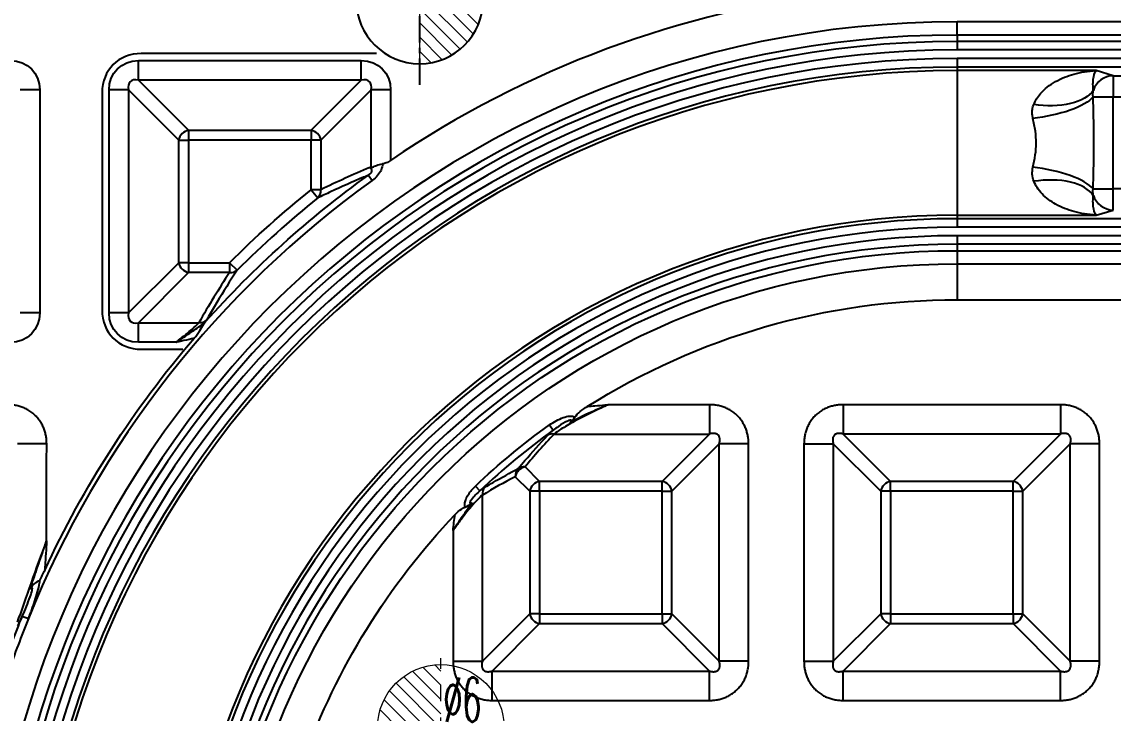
# Model space of a CAD drawing. Header units: millimetres. Extents: x 2595 to 3308, y 1499 to 1823.
# Drawn here: x 2696.7 to 2748.3, y 1690.6 to 1723.2 of the extents above; entities that cross this region are included whole.
import ezdxf
from ezdxf.lldxf.tags import DXFTag

# ---------------------------------------------------------------- set-up
doc = ezdxf.new("R2010")
doc.units = ezdxf.units.MM
doc.linetypes.add('CENTER', pattern=[2, 1.25, -0.25, 0.25, -0.25])
doc.layers.add('5', color=7, linetype='Continuous', true_color=0xffffff)
doc.layers.add('TOP', color=7, linetype='Continuous', true_color=0xffffff)
doc.layers.add('epin', color=13, linetype='Continuous', lineweight=9)
doc.styles.add('TXT05', font='txt.shx', dxfattribs={"width": 0.5, "bigfont": 'gbcbig.shx'})
tags = doc.linetypes.add('DASHED', pattern=[25.72, 12.86, -12.86]).pattern_tags.tags
tags[6:7] = [DXFTag(74, 4), DXFTag(75, 0), DXFTag(340, '0'), DXFTag(46, 0.0), DXFTag(50, 0.0), DXFTag(44, 0.0), DXFTag(45, 0.0)]
tags[4:5] = [DXFTag(74, 4), DXFTag(75, 0), DXFTag(340, '0'), DXFTag(46, 0.0), DXFTag(50, 0.0), DXFTag(44, 0.0), DXFTag(45, 0.0)]

# ---------------------------------------------------------------- blocks, each defined once
blk = doc.blocks.new('epin_ejp_6')
at = {"layer": 'epin'}
h = blk.add_hatch(dxfattribs=at)
h.set_pattern_fill('_ANSI31', color=123, scale=0.15, angle=90, style=0)
h.set_pattern_definition([(135, (-2656.51364, 153.2396), (-0.336759605, -0.336759605), [])])
h.paths.add_polyline_path([(0, 3, 0.414214), (-3, 0), (0, 0)])
h.paths.add_polyline_path([(3, 0), (0, 0), (0, -3, 0.414214)])
at = {"layer": 'epin', "color": 1, "linetype": 'CENTER', "ltscale": 3.048}
for p, q in [((0, -3.3), (0, 3.3)), ((-3.3, 0), (3.3, 0))]:
    blk.add_line(p, q, dxfattribs=at)
at = {"layer": 'epin'}
blk.add_circle((0, 0), 3, dxfattribs=at)
at = {"layer": 'epin', "color": 6, "style": 'TXT05', "width": 0.5}
blk.add_text('%%c6', height=2.1, dxfattribs=at).set_placement((0.12, 0.3))

msp = doc.modelspace()

# ---------------------------------------------------------------- linework, layer by layer
at = {"layer": '5', "color": 7, "linetype": 'Continuous'}
for p, q in [((2751.146, 1723.243), (2740.915, 1723.243)), ((2751.205, 1722.619), (2740.915, 1722.619)), ((2740.915, 1722.619), (2740.915, 1722.314)), ((2769.083, 1722.314), (2740.915, 1722.314)), ((2740.915, 1722.314), (2740.915, 1721.913)), ((2713.461, 1721.746), (2702.325, 1721.746)), ((2769.083, 1721.913), (2740.915, 1721.913)), ((2740.915, 1721.509), (2740.915, 1721.107)), ((2769.083, 1721.509), (2740.915, 1721.509)), ((2702.194, 1720.49), (2702.194, 1721.414)), ((2702.194, 1721.414), (2712.738, 1721.414)), ((2712.738, 1720.49), (2712.738, 1721.414)), ((2740.915, 1721.107), (2740.915, 1720.939)), ((2769.083, 1721.107), (2740.915, 1721.107)), ((2740.915, 1720.939), (2740.915, 1714.107)), ((2747.487, 1720.939), (2740.915, 1720.939)), ((2748.299, 1720.697), (2747.487, 1720.939)), ((2712.738, 1720.49), (2702.194, 1720.49)), ((2702.194, 1720.49), (2704.569, 1718.116)), ((2710.363, 1718.116), (2712.738, 1720.49)), ((2748.299, 1720.697), (2750.822, 1720.697)), ((2748.299, 1720.697), (2748.299, 1719.693)), ((2697.525, 1720.028), (2696.601, 1720.028)), ((2697.525, 1720.028), (2697.525, 1709.485)), ((2701.732, 1720.028), (2700.808, 1720.028)), ((2700.808, 1709.485), (2700.808, 1720.028)), ((2704.106, 1717.654), (2701.732, 1720.028)), ((2701.732, 1720.028), (2701.732, 1709.485)), ((2713.2, 1720.028), (2710.826, 1717.654)), ((2713.2, 1716.347), (2713.2, 1720.028)), ((2714.124, 1720.028), (2713.2, 1720.028)), ((2714.124, 1720.028), (2714.124, 1716.693)), ((2700.477, 1719.897), (2700.477, 1709.616)), ((2747.349, 1719.693), (2748.299, 1719.693)), ((2748.299, 1715.353), (2748.299, 1719.693)), ((2748.299, 1719.693), (2750.822, 1719.693)), ((2704.569, 1718.116), (2710.363, 1718.116)), ((2704.569, 1718.116), (2704.569, 1717.654)), ((2710.363, 1718.116), (2710.363, 1717.654)), ((2704.106, 1717.654), (2704.569, 1717.654)), ((2704.106, 1711.859), (2704.106, 1717.654)), ((2704.569, 1717.654), (2704.569, 1711.859)), ((2710.363, 1717.654), (2704.569, 1717.654)), ((2710.826, 1717.654), (2710.363, 1717.654)), ((2710.363, 1715.307), (2710.363, 1717.654)), ((2710.826, 1717.654), (2710.826, 1715.307)), ((2713.073, 1715.996), (2713.253, 1715.746)), ((2710.826, 1715.307), (2710.363, 1715.307)), ((2710.363, 1715.307), (2710.677, 1714.917)), ((2747.349, 1715.353), (2748.299, 1715.353)), ((2750.822, 1715.353), (2748.299, 1715.353)), ((2748.299, 1714.348), (2748.299, 1715.353)), ((2747.487, 1714.107), (2748.299, 1714.348)), ((2740.915, 1714.107), (2747.487, 1714.107)), ((2740.915, 1714.107), (2740.915, 1713.939)), ((2740.915, 1713.939), (2740.915, 1713.537)), ((2769.083, 1713.939), (2740.915, 1713.939)), ((2769.083, 1713.537), (2740.915, 1713.537)), ((2740.915, 1713.133), (2740.915, 1712.731)), ((2769.083, 1713.133), (2740.915, 1713.133)), ((2769.083, 1712.731), (2740.915, 1712.731)), ((2740.915, 1712.731), (2740.915, 1712.427)), ((2740.915, 1712.427), (2751.204, 1712.427)), ((2701.732, 1709.485), (2704.106, 1711.859)), ((2704.569, 1711.859), (2704.106, 1711.859)), ((2704.569, 1711.859), (2704.569, 1711.397)), ((2704.569, 1711.859), (2706.51, 1711.859)), ((2706.51, 1711.859), (2706.863, 1711.504)), ((2706.51, 1711.859), (2706.51, 1711.397)), ((2704.569, 1711.397), (2702.194, 1709.023)), ((2706.51, 1711.397), (2704.569, 1711.397)), ((2740.915, 1710.109), (2751.146, 1710.109)), ((2697.525, 1709.485), (2696.601, 1709.485)), ((2701.732, 1709.485), (2700.808, 1709.485)), ((2702.194, 1708.098), (2702.194, 1709.023)), ((2702.194, 1709.023), (2705.055, 1709.023)), ((2703.982, 1708.098), (2702.194, 1708.098)), ((2702.325, 1707.767), (2704.296, 1707.767)), ((2729.206, 1705.147), (2729.206, 1703.76)), ((2735.523, 1705.147), (2735.523, 1703.76)), ((2745.805, 1705.147), (2735.523, 1705.147)), ((2745.805, 1705.147), (2745.805, 1703.76)), ((2721.632, 1704.188), (2721.811, 1703.938)), ((2721.853, 1703.76), (2729.206, 1703.76)), ((2726.962, 1701.517), (2729.206, 1703.76)), ((2745.805, 1703.76), (2735.523, 1703.76)), ((2737.767, 1701.517), (2735.523, 1703.76)), ((2743.561, 1701.517), (2745.805, 1703.76)), ((2697.856, 1703.298), (2696.47, 1703.298)), ((2727.425, 1701.055), (2729.668, 1703.298)), ((2729.668, 1693.017), (2729.668, 1703.298)), ((2731.054, 1703.298), (2729.668, 1703.298)), ((2731.054, 1693.017), (2731.054, 1703.298)), ((2733.675, 1703.298), (2735.061, 1703.298)), ((2733.675, 1703.298), (2733.675, 1693.017)), ((2737.304, 1701.055), (2735.061, 1703.298)), ((2735.061, 1703.298), (2735.061, 1693.017)), ((2744.024, 1701.055), (2746.267, 1703.298)), ((2746.267, 1693.017), (2746.267, 1703.298)), ((2747.653, 1703.298), (2746.267, 1703.298)), ((2747.653, 1693.017), (2747.653, 1703.298)), ((2721.168, 1701.517), (2720.482, 1702.203)), ((2720.705, 1701.055), (2720.02, 1701.741)), ((2721.168, 1701.055), (2721.168, 1701.517)), ((2726.962, 1701.517), (2721.168, 1701.517)), ((2726.962, 1701.055), (2726.962, 1701.517)), ((2743.561, 1701.517), (2737.767, 1701.517)), ((2737.767, 1701.055), (2737.767, 1701.517)), ((2743.561, 1701.055), (2743.561, 1701.517)), ((2718.135, 1701.3), (2718.347, 1701.076)), ((2718.462, 1693.017), (2718.462, 1700.874)), ((2720.705, 1701.055), (2720.705, 1695.26)), ((2721.168, 1701.055), (2720.705, 1701.055)), ((2721.168, 1701.055), (2721.168, 1695.26)), ((2726.962, 1701.055), (2721.168, 1701.055)), ((2726.962, 1695.26), (2726.962, 1701.055)), ((2726.962, 1701.055), (2727.425, 1701.055)), ((2727.425, 1695.26), (2727.425, 1701.055)), ((2737.767, 1701.055), (2737.304, 1701.055)), ((2737.304, 1701.055), (2737.304, 1695.26)), ((2737.767, 1701.055), (2737.767, 1695.26)), ((2743.561, 1701.055), (2737.767, 1701.055)), ((2743.561, 1695.26), (2743.561, 1701.055)), ((2743.561, 1701.055), (2744.024, 1701.055)), ((2744.024, 1695.26), (2744.024, 1701.055)), ((2717.076, 1699.194), (2717.076, 1693.017)), ((2696.704, 1695.153), (2696.99, 1695.037)), ((2720.705, 1695.26), (2718.462, 1693.017)), ((2721.168, 1695.26), (2720.705, 1695.26)), ((2721.168, 1695.26), (2721.168, 1694.798)), ((2721.168, 1695.26), (2726.962, 1695.26)), ((2726.962, 1695.26), (2727.425, 1695.26)), ((2726.962, 1695.26), (2726.962, 1694.798)), ((2727.425, 1695.26), (2729.668, 1693.017)), ((2737.304, 1695.26), (2735.061, 1693.017)), ((2737.767, 1695.26), (2737.304, 1695.26)), ((2737.767, 1695.26), (2743.561, 1695.26)), ((2737.767, 1695.26), (2737.767, 1694.798)), ((2743.561, 1695.26), (2744.024, 1695.26)), ((2743.561, 1695.26), (2743.561, 1694.798)), ((2744.024, 1695.26), (2746.267, 1693.017)), ((2721.168, 1694.798), (2718.924, 1692.555)), ((2721.168, 1694.798), (2726.962, 1694.798)), ((2726.962, 1694.798), (2729.206, 1692.555)), ((2737.767, 1694.798), (2735.523, 1692.555)), ((2737.767, 1694.798), (2743.561, 1694.798)), ((2743.561, 1694.798), (2745.805, 1692.555)), ((2717.076, 1693.017), (2718.462, 1693.017)), ((2718.924, 1692.555), (2729.206, 1692.555)), ((2718.924, 1691.168), (2718.924, 1692.555)), ((2729.206, 1691.168), (2729.206, 1692.555)), ((2731.054, 1693.017), (2729.668, 1693.017)), ((2733.675, 1693.017), (2735.061, 1693.017)), ((2735.523, 1691.168), (2735.523, 1692.555)), ((2735.523, 1692.555), (2745.805, 1692.555)), ((2745.805, 1691.168), (2745.805, 1692.555)), ((2747.653, 1693.017), (2746.267, 1693.017)), ((2718.924, 1691.168), (2729.206, 1691.168)), ((2735.523, 1691.168), (2745.805, 1691.168))]:
    msp.add_line(p, q, dxfattribs=at)
at = {"layer": '5', "color": 7, "linetype": 'DASHED', "extrusion": (0, 0, -1)}
msp.add_circle((-2715.499, 1724.259), 3, dxfattribs=at)
at = {"layer": '5', "color": 7, "linetype": 'DASHED'}
for radius, end in [(100.626, 234.0354), (100.625, 234.03501)]:
    msp.add_arc((2754.999, 1673.259), radius, 102.90589, end, dxfattribs=at)
at = {"layer": '5', "color": 7, "linetype": 'Continuous'}
for centre, radius, start, end in [((2754.999, 1673.259), 100.6, 102.90589, 234.03401), ((2754.999, 1673.259), 100.123, 102.90589, 234.02644), ((2754.999, 1673.259), 99.119, 102.39547, 234.08239), ((2754.999, 1667.223), 82.318, 111.93797, 165.05974), ((2754.999, 1667.223), 85.99, 123.28369, 167.55591), ((2754.999, 1667.223), 84.657, 122.80864, 166.81818), ((2740.915, 1677.283), 47.654, 96.4982, 124.2087), ((2740.915, 1677.283), 45.96, 90, 180), ((2740.915, 1677.283), 45.336, 90, 180), ((2740.915, 1677.283), 45.032, 90, 180), ((2740.915, 1677.283), 44.63, 90, 180), ((2740.915, 1677.283), 44.226, 90, 180), ((2740.915, 1677.283), 43.824, 90, 180), ((2740.915, 1677.283), 43.656, 90, 180), ((2740.915, 1677.283), 47.378, 125.7238, 157.992), ((2740.915, 1677.283), 48.277, 128.7819, 134.8582), ((2740.915, 1677.283), 36.824, 90, 180), ((2740.915, 1677.283), 36.656, 90, 180), ((2740.915, 1677.283), 36.254, 90, 180), ((2740.915, 1677.283), 35.85, 90, 180), ((2740.915, 1677.283), 35.448, 90, 180), ((2740.915, 1677.283), 32.794, 125.6303, 133.4868), ((2740.915, 1677.283), 47.378, 157.992, 161.235)]:
    msp.add_arc(centre, radius, start, end, dxfattribs=at)
at = {"layer": '5', "color": 7, "linetype": 'Continuous', "extrusion": (0, 0, -1)}
for centre, radius, start, end in [((-2754.999, 1673.259), 99.621, 305.95801, 77.60453), ((-2754.999, 1673.259), 99.091, 305.91463, 77.59545), ((-2754.999, 1667.223), 81.429, 15.18169, 68.06011), ((-2740.915, 1677.283), 47.686, 41.7815, 54.2762), ((-2740.915, 1677.283), 48.777, 45.1418, 51.2181), ((-2740.915, 1677.283), 35.144, 360, 90), ((-2740.915, 1677.283), 34.52, 360, 90), ((-2740.915, 1677.283), 32.826, 57.8103, 90), ((-2740.915, 1677.283), 47.576, 24.9028, 40.6724), ((-2740.915, 1677.283), 33.102, 46.5132, 54.3697), ((-2740.915, 1677.283), 32.826, 19.7623, 43.6705), ((-2740.915, 1677.283), 47.686, 18.765, 22.008)]:
    msp.add_arc(centre, radius, start, end, dxfattribs=at)
at = {"layer": '5', "color": 7, "linetype": 'Continuous'}
for centre, major_axis, ratio, start_param, end_param in [((2702.667, 1719.556), (1.665, -1.665), 0.854588, 2.434441, 3.848744), ((2702.45, 1719.772), (0.641, -0.641), 0.555158, 2.434441, 3.848744), ((2712.482, 1719.772), (0.641, 0.641), 0.555158, 5.576034, 6.990337), ((2748.299, 1719.693), (-0.287, -0.964), 0.983499, 3.435072, 4.680882), ((2704.569, 1717.654), (-0.356, -0.356), 0.854588, 4.005238, 5.41954), ((2710.363, 1717.654), (-0.356, 0.356), 0.854588, 4.005238, 5.41954), ((2730.631, 1677.283), (43.933, 0), 0.969623, 1.980436, 2.038483), ((2710.363, 1715.307), (-0.221, 0.452), 0.902069, 3.386219, 4.29641), ((2748.299, 1715.353), (0.287, -0.964), 0.983499, 4.743878, 5.989706), ((2704.569, 1711.859), (0.356, -0.356), 0.854588, 4.005238, 5.41954), ((2740.915, 1687.311), (0, -42.886), 0.969623, 4.116035, 4.181533), ((2706.51, 1711.859), (0.42, -0.277), 0.889244, 5.241915, 6.052637), ((2702.667, 1709.957), (1.665, 1.665), 0.854588, 2.434441, 3.848744), ((2702.45, 1709.741), (0.641, 0.641), 0.555158, 2.434441, 3.848744), ((2705.055, 1709.485), (-0.437, 0.249), 0.896417, 2.042627, 2.903506), ((2740.915, 1684.48), (0, -27.535), 0.969623, 3.936732, 4.013164), ((2721.853, 1703.298), (0.365, -0.347), 0.860159, 2.256379, 2.935183), ((2720.482, 1701.741), (0.231, -0.447), 0.900233, 3.38403, 4.276985), ((2720.482, 1701.741), (0.356, 0.356), 0.854588, 0.863645, 2.277948), ((2720.482, 1701.741), (0.39, -0.318), 0.874574, 2.190289, 2.924316), ((2733.462, 1677.283), (28.582, 0), 0.969623, 2.060431, 2.123268), ((2721.168, 1701.055), (0.356, 0.356), 0.854588, 0.863645, 2.277948), ((2726.962, 1701.055), (0.356, -0.356), 0.854588, 0.863645, 2.277948), ((2737.767, 1701.055), (0.356, 0.356), 0.854588, 0.863645, 2.277948), ((2743.561, 1701.055), (0.356, -0.356), 0.854588, 0.863645, 2.277948), ((2718.924, 1700.874), (0.258, -0.432), 0.89421, 3.377274, 4.22149), ((2721.168, 1695.26), (-0.356, 0.356), 0.854588, 0.863645, 2.277948), ((2726.962, 1695.26), (-0.356, -0.356), 0.854588, 0.863645, 2.277948), ((2737.767, 1695.26), (-0.356, 0.356), 0.854588, 0.863645, 2.277948), ((2743.561, 1695.26), (-0.356, -0.356), 0.854588, 0.863645, 2.277948)]:
    msp.add_ellipse(centre, major_axis=major_axis, ratio=ratio, start_param=start_param, end_param=end_param, dxfattribs=at)
at = {"layer": '5', "color": 7, "linetype": 'Continuous', "extrusion": (0, 0, -1)}
for centre, major_axis in [((2695.883, 1719.772), (1.249, 1.249)), ((2702.45, 1719.772), (-1.249, 1.249)), ((2712.482, 1719.772), (1.249, 1.249)), ((2695.883, 1709.741), (1.249, -1.249)), ((2702.45, 1709.741), (-1.249, -1.249))]:
    msp.add_ellipse(centre, major_axis=major_axis, ratio=0.854588, start_param=5.576034, end_param=6.990337, dxfattribs=at)
at = {"layer": '5', "color": 7, "linetype": 'Continuous'}
for points, degree in [([(2740.915, 1722.619), (2740.915, 1722.646), (2740.915, 1722.874), (2740.915, 1723.243)], 3), ([(2747.349, 1719.693), (2747.336, 1719.801), (2747.339, 1719.908), (2747.36, 1720.005)], 3), ([(2744.502, 1718.676), (2744.486, 1718.743), (2744.464, 1718.882), (2744.472, 1719.106), (2744.512, 1719.261), (2744.543, 1719.339)], 3), ([(2747.36, 1715.041), (2747.339, 1715.137), (2747.336, 1715.244), (2747.349, 1715.353)], 3), ([(2740.915, 1712.427), (2740.915, 1712.4), (2740.915, 1712.172), (2740.915, 1711.802)], 3), ([(2740.915, 1711.802), (2744.326, 1711.802), (2747.736, 1711.801), (2751.146, 1711.801)], 3), ([(2740.915, 1711.802), (2740.915, 1710.109)], 1), ([(2705.428, 1709.151), (2705.427, 1709.149), (2705.426, 1709.147), (2705.425, 1709.145)], 3), ([(2697.856, 1703.298), (2697.856, 1703.369), (2697.849, 1703.509), (2697.819, 1703.705), (2697.77, 1703.897), (2697.701, 1704.084), (2697.61, 1704.265), (2697.496, 1704.437), (2697.358, 1704.601), (2697.198, 1704.748), (2697.02, 1704.873), (2696.833, 1704.974), (2696.638, 1705.051), (2696.436, 1705.106), (2696.226, 1705.139), (2696.081, 1705.147), (2696.008, 1705.147)], 3), ([(2724.413, 1705.146), (2724.414, 1705.143)], 1), ([(2724.415, 1705.144), (2724.415, 1705.143), (2724.414, 1705.143), (2724.414, 1705.143)], 3), ([(2729.206, 1705.147), (2727.609, 1705.146), (2726.012, 1705.145), (2724.415, 1705.144)], 3), ([(2731.054, 1703.298), (2731.054, 1703.369), (2731.047, 1703.509), (2731.017, 1703.705), (2730.968, 1703.897), (2730.899, 1704.084), (2730.808, 1704.265), (2730.694, 1704.437), (2730.556, 1704.601), (2730.396, 1704.748), (2730.218, 1704.873), (2730.031, 1704.974), (2729.836, 1705.051), (2729.634, 1705.106), (2729.424, 1705.139), (2729.279, 1705.147), (2729.206, 1705.147)], 3), ([(2735.523, 1705.147), (2735.452, 1705.147), (2735.313, 1705.14), (2735.116, 1705.11), (2734.924, 1705.061), (2734.737, 1704.991), (2734.557, 1704.9), (2734.384, 1704.787), (2734.221, 1704.649), (2734.074, 1704.488), (2733.948, 1704.311), (2733.848, 1704.124), (2733.771, 1703.929), (2733.716, 1703.726), (2733.682, 1703.517), (2733.675, 1703.372), (2733.675, 1703.298)], 3), ([(2747.653, 1703.298), (2747.653, 1703.369), (2747.646, 1703.509), (2747.616, 1703.705), (2747.567, 1703.897), (2747.498, 1704.084), (2747.407, 1704.265), (2747.293, 1704.437), (2747.155, 1704.601), (2746.995, 1704.748), (2746.817, 1704.873), (2746.63, 1704.974), (2746.435, 1705.051), (2746.233, 1705.106), (2746.023, 1705.139), (2745.878, 1705.147), (2745.805, 1705.147)], 3), ([(2721.558, 1703.702), (2721.621, 1703.768), (2721.71, 1703.85), (2721.811, 1703.938)], 3), ([(2729.668, 1703.298), (2729.675, 1703.323), (2729.687, 1703.371), (2729.696, 1703.437), (2729.698, 1703.5), (2729.693, 1703.558), (2729.679, 1703.613), (2729.657, 1703.662), (2729.625, 1703.705), (2729.583, 1703.741), (2729.534, 1703.767), (2729.478, 1703.783), (2729.417, 1703.79), (2729.352, 1703.789), (2729.282, 1703.78), (2729.232, 1703.768), (2729.206, 1703.76)], 3), ([(2735.523, 1703.76), (2735.498, 1703.767), (2735.45, 1703.779), (2735.384, 1703.788), (2735.322, 1703.791), (2735.263, 1703.785), (2735.209, 1703.771), (2735.16, 1703.749), (2735.116, 1703.717), (2735.081, 1703.676), (2735.055, 1703.626), (2735.038, 1703.571), (2735.031, 1703.51), (2735.032, 1703.444), (2735.042, 1703.374), (2735.054, 1703.324), (2735.061, 1703.298)], 3), ([(2746.267, 1703.298), (2746.274, 1703.323), (2746.286, 1703.371), (2746.295, 1703.437), (2746.297, 1703.5), (2746.292, 1703.558), (2746.278, 1703.613), (2746.256, 1703.662), (2746.224, 1703.705), (2746.182, 1703.741), (2746.133, 1703.767), (2746.077, 1703.783), (2746.016, 1703.79), (2745.951, 1703.789), (2745.881, 1703.78), (2745.831, 1703.768), (2745.805, 1703.76)], 3), ([(2697.854, 1698.713), (2697.854, 1700.242), (2697.855, 1701.77), (2697.856, 1703.298)], 3), ([(2718.347, 1701.076), (2718.438, 1701.145), (2718.519, 1701.201), (2718.583, 1701.24)], 3), ([(2717.076, 1699.194), (2717.105, 1699.446), (2717.136, 1699.698), (2717.172, 1699.949)], 3), ([(2697.536, 1696.842), (2697.613, 1696.999), (2697.689, 1697.157), (2697.763, 1697.316)], 3), ([(2696.704, 1695.153), (2696.623, 1694.982), (2696.543, 1694.817), (2696.474, 1694.687)], 3), ([(2717.076, 1693.017), (2717.076, 1692.945), (2717.083, 1692.806), (2717.113, 1692.609), (2717.162, 1692.418), (2717.231, 1692.23), (2717.322, 1692.05), (2717.436, 1691.877), (2717.574, 1691.714), (2717.734, 1691.567), (2717.912, 1691.442), (2718.099, 1691.341), (2718.294, 1691.264), (2718.496, 1691.209), (2718.706, 1691.176), (2718.851, 1691.168), (2718.924, 1691.168)], 3), ([(2718.462, 1693.017), (2718.455, 1692.992), (2718.443, 1692.943), (2718.434, 1692.877), (2718.432, 1692.815), (2718.437, 1692.756), (2718.451, 1692.702), (2718.473, 1692.653), (2718.505, 1692.61), (2718.547, 1692.574), (2718.596, 1692.548), (2718.652, 1692.532), (2718.713, 1692.524), (2718.778, 1692.526), (2718.848, 1692.535), (2718.898, 1692.547), (2718.924, 1692.555)], 3), ([(2729.206, 1692.555), (2729.231, 1692.547), (2729.279, 1692.536), (2729.345, 1692.526), (2729.407, 1692.524), (2729.466, 1692.53), (2729.52, 1692.543), (2729.569, 1692.566), (2729.613, 1692.598), (2729.648, 1692.639), (2729.674, 1692.689), (2729.691, 1692.744), (2729.698, 1692.805), (2729.697, 1692.871), (2729.687, 1692.941), (2729.675, 1692.991), (2729.668, 1693.017)], 3), ([(2729.206, 1691.168), (2729.277, 1691.168), (2729.416, 1691.175), (2729.613, 1691.205), (2729.805, 1691.254), (2729.992, 1691.324), (2730.172, 1691.415), (2730.345, 1691.528), (2730.508, 1691.666), (2730.655, 1691.827), (2730.781, 1692.004), (2730.881, 1692.191), (2730.958, 1692.386), (2731.013, 1692.589), (2731.047, 1692.798), (2731.054, 1692.943), (2731.054, 1693.017)], 3), ([(2733.675, 1693.017), (2733.675, 1692.945), (2733.682, 1692.806), (2733.712, 1692.609), (2733.761, 1692.418), (2733.83, 1692.23), (2733.921, 1692.05), (2734.035, 1691.877), (2734.173, 1691.714), (2734.333, 1691.567), (2734.511, 1691.442), (2734.698, 1691.341), (2734.893, 1691.264), (2735.095, 1691.209), (2735.305, 1691.176), (2735.45, 1691.168), (2735.523, 1691.168)], 3), ([(2735.061, 1693.017), (2735.054, 1692.992), (2735.042, 1692.943), (2735.033, 1692.877), (2735.031, 1692.815), (2735.036, 1692.756), (2735.05, 1692.702), (2735.072, 1692.653), (2735.104, 1692.61), (2735.146, 1692.574), (2735.195, 1692.548), (2735.251, 1692.532), (2735.312, 1692.524), (2735.377, 1692.526), (2735.447, 1692.535), (2735.497, 1692.547), (2735.523, 1692.555)], 3), ([(2745.805, 1691.168), (2745.876, 1691.168), (2746.015, 1691.175), (2746.212, 1691.205), (2746.404, 1691.254), (2746.591, 1691.324), (2746.771, 1691.415), (2746.944, 1691.528), (2747.107, 1691.666), (2747.254, 1691.827), (2747.38, 1692.004), (2747.48, 1692.191), (2747.557, 1692.386), (2747.612, 1692.589), (2747.646, 1692.798), (2747.653, 1692.943), (2747.653, 1693.017)], 3), ([(2745.805, 1692.555), (2745.83, 1692.547), (2745.878, 1692.536), (2745.944, 1692.526), (2746.006, 1692.524), (2746.065, 1692.53), (2746.119, 1692.543), (2746.168, 1692.566), (2746.212, 1692.598), (2746.247, 1692.639), (2746.273, 1692.689), (2746.29, 1692.744), (2746.297, 1692.805), (2746.296, 1692.871), (2746.286, 1692.941), (2746.274, 1692.991), (2746.267, 1693.017)], 3)]:
    msp.add_open_spline(points, degree=degree, dxfattribs=at)
for points, knots in [([(2744.543, 1719.339), (2744.584, 1719.427), (2744.671, 1719.615), (2744.886, 1719.894), (2745.187, 1720.177), (2745.705, 1720.518), (2746.304, 1720.752), (2746.951, 1720.897), (2747.304, 1720.925), (2747.487, 1720.939)], [0, 0, 0, 0, 0.076476, 0.162803, 0.285517, 0.420513, 0.688155, 0.83833, 1, 1, 1, 1]), ([(2747.36, 1720.005), (2747.329, 1720.291), (2747.349, 1720.5), (2747.407, 1720.801), (2747.447, 1720.894), (2747.487, 1720.939)], [0, 0, 0, 0, 0.5, 0.5, 1, 1, 1, 1]), ([(2747.36, 1720.005), (2747.176, 1719.738), (2746.797, 1719.501), (2745.761, 1719.255), (2745.122, 1719.251), (2744.543, 1719.339)], [0, 0, 0, 0, 0.5, 0.5, 1, 1, 1, 1]), ([(2747.35, 1719.693), (2747.167, 1719.483), (2746.784, 1719.252), (2745.735, 1718.878), (2745.088, 1718.741), (2744.502, 1718.676)], [0, 0, 0, 0, 0.5, 0.5, 1, 1, 1, 1]), ([(2747.35, 1715.353), (2747.36, 1715.719), (2747.381, 1716.434), (2747.391, 1717.507), (2747.381, 1718.589), (2747.36, 1719.318), (2747.35, 1719.693)], [0, 0, 0, 0, 0.253552, 0.494923, 0.740625, 1, 1, 1, 1]), ([(2744.502, 1716.37), (2744.545, 1716.563), (2744.626, 1716.931), (2744.67, 1717.514), (2744.628, 1718.103), (2744.545, 1718.478), (2744.502, 1718.676)], [0, 0, 0, 0, 0.25947, 0.49505, 0.734669, 1, 1, 1, 1]), ([(2713.073, 1715.996), (2713.099, 1716.013), (2713.127, 1716.032), (2713.165, 1716.065), (2713.176, 1716.077), (2713.198, 1716.101), (2713.209, 1716.115), (2713.224, 1716.139), (2713.23, 1716.151), (2713.239, 1716.175), (2713.241, 1716.188), (2713.244, 1716.219), (2713.24, 1716.236), (2713.216, 1716.301), (2713.176, 1716.331), (2713.134, 1716.357)], [0, 0, 0, 0, 0.146615, 0.146615, 0.212676, 0.212676, 0.27987, 0.27987, 0.338112, 0.338112, 0.412918, 0.412918, 0.545537, 0.545537, 1, 1, 1, 1]), ([(2713.134, 1716.357), (2713.135, 1716.357), (2713.136, 1716.356), (2713.158, 1716.354), (2713.179, 1716.351), (2713.2, 1716.347)], [0, 0, 0, 0, 0.045778, 0.045778, 1, 1, 1, 1]), ([(2713.2, 1716.347), (2713.22, 1716.343), (2713.244, 1716.36), (2713.323, 1716.401), (2713.387, 1716.432), (2713.543, 1716.486), (2713.638, 1716.51), (2713.74, 1716.527)], [0, 0, 0, 0, 0.19525, 0.19525, 0.577656, 0.577656, 1, 1, 1, 1]), ([(2713.74, 1716.527), (2713.735, 1716.433), (2713.713, 1716.335), (2713.632, 1716.148), (2713.575, 1716.058), (2713.436, 1715.894), (2713.352, 1715.819), (2713.26, 1715.751), (2713.256, 1715.749), (2713.253, 1715.746)], [0, 0, 0, 0, 0.341546, 0.341546, 0.664871, 0.664871, 0.987524, 0.987524, 1, 1, 1, 1]), ([(2714.124, 1716.693), (2714.058, 1716.648), (2713.987, 1716.608), (2713.858, 1716.554), (2713.798, 1716.536), (2713.74, 1716.527)], [0, 0, 0, 0, 0.555994, 0.555994, 1, 1, 1, 1]), ([(2744.543, 1715.707), (2744.509, 1715.818), (2744.445, 1716.029), (2744.484, 1716.261), (2744.502, 1716.37)], [0, 0, 0, 0, 0.529613, 1, 1, 1, 1]), ([(2747.349, 1715.353), (2747.167, 1715.562), (2746.785, 1715.793), (2745.736, 1716.168), (2745.088, 1716.305), (2744.502, 1716.37)], [0, 0, 0, 0, 0.5, 0.5, 1, 1, 1, 1]), ([(2713.073, 1715.996), (2712.995, 1715.964), (2712.918, 1715.932), (2712.322, 1715.68), (2711.805, 1715.45), (2711.084, 1715.113), (2710.88, 1715.016), (2710.677, 1714.917)], [0, 0, 0, 0, 0.096565, 0.096565, 0.744663, 0.744663, 1, 1, 1, 1]), ([(2747.36, 1715.041), (2747.176, 1715.309), (2746.796, 1715.546), (2745.76, 1715.791), (2745.121, 1715.794), (2744.543, 1715.707)], [0, 0, 0, 0, 0.5, 0.5, 1, 1, 1, 1]), ([(2747.487, 1714.107), (2747.304, 1714.121), (2746.951, 1714.149), (2746.304, 1714.294), (2745.603, 1714.567), (2745.028, 1714.989), (2744.696, 1715.384), (2744.592, 1715.604), (2744.543, 1715.707)], [0, 0, 0, 0, 0.161588, 0.311908, 0.579988, 0.808195, 0.910212, 1, 1, 1, 1]), ([(2747.487, 1714.107), (2747.447, 1714.151), (2747.407, 1714.245), (2747.349, 1714.546), (2747.329, 1714.755), (2747.36, 1715.041)], [0, 0, 0, 0, 0.5, 0.5, 1, 1, 1, 1]), ([(2706.863, 1711.504), (2706.822, 1711.441), (2706.78, 1711.378), (2706.409, 1710.805), (2706.094, 1710.294), (2705.668, 1709.571), (2705.547, 1709.361), (2705.428, 1709.151)], [0, 0, 0, 0, 0.081023, 0.081023, 0.732739, 0.732739, 1, 1, 1, 1]), ([(2703.982, 1708.098), (2703.985, 1708.1), (2703.987, 1708.102), (2703.993, 1708.106), (2703.996, 1708.108), (2704.015, 1708.12), (2704.031, 1708.13), (2704.099, 1708.175), (2704.153, 1708.211), (2704.208, 1708.247), (2704.21, 1708.249), (2704.395, 1708.371), (2704.577, 1708.494), (2704.854, 1708.684), (2704.953, 1708.753), (2705.156, 1708.9), (2705.26, 1708.977), (2705.379, 1709.094), (2705.402, 1709.119), (2705.425, 1709.145)], [0, 0, 0, 0, 0.004933, 0.004933, 0.011256, 0.011256, 0.041039, 0.041039, 0.144166, 0.144166, 0.148079, 0.148079, 0.505871, 0.505871, 0.712886, 0.712886, 0.941365, 0.941365, 1, 1, 1, 1]), ([(2705.425, 1709.145), (2705.424, 1709.144), (2705.423, 1709.143), (2705.401, 1709.114), (2705.379, 1709.085), (2705.357, 1709.056)], [0, 0, 0, 0, 0.038426, 0.038426, 1, 1, 1, 1]), ([(2703.982, 1708.098), (2704.06, 1708.161), (2704.138, 1708.224), (2704.366, 1708.409), (2704.516, 1708.532), (2704.739, 1708.722), (2704.821, 1708.794), (2704.96, 1708.922), (2705.018, 1708.979), (2705.055, 1709.023)], [0, 0, 0, 0, 0.186313, 0.186313, 0.552432, 0.552432, 0.782304, 0.782304, 1, 1, 1, 1]), ([(2704.832, 1708.29), (2704.93, 1708.404), (2705.021, 1708.529), (2705.172, 1708.763), (2705.233, 1708.874), (2705.315, 1708.998), (2705.335, 1709.027), (2705.357, 1709.056)], [0, 0, 0, 0, 0.446087, 0.446087, 0.868378, 0.868378, 1, 1, 1, 1]), ([(2704.832, 1708.29), (2704.791, 1708.278), (2704.75, 1708.268), (2704.549, 1708.216), (2704.388, 1708.181), (2704.147, 1708.132), (2704.069, 1708.116), (2703.987, 1708.099), (2703.985, 1708.099), (2703.982, 1708.098)], [0, 0, 0, 0, 0.145342, 0.145342, 0.714305, 0.714305, 0.990947, 0.990947, 1, 1, 1, 1]), ([(2724.414, 1705.143), (2724.295, 1705.09), (2724.177, 1705.037), (2723.63, 1704.783), (2723.202, 1704.569), (2722.582, 1704.228), (2722.366, 1704.103), (2722.052, 1703.904), (2721.934, 1703.824), (2721.853, 1703.76)], [0, 0, 0, 0, 0.12312, 0.12312, 0.576575, 0.576575, 0.828123, 0.828123, 1, 1, 1, 1]), ([(2724.414, 1705.143), (2724.411, 1705.142), (2724.409, 1705.141), (2724.397, 1705.136), (2724.387, 1705.132), (2724.345, 1705.115), (2724.312, 1705.101), (2724.121, 1705.02), (2723.964, 1704.952), (2723.659, 1704.815), (2723.51, 1704.747), (2723.112, 1704.559), (2722.863, 1704.436), (2722.625, 1704.311)], [0, 0, 0, 0, 0.003973, 0.003973, 0.01924, 0.01924, 0.073154, 0.073154, 0.330567, 0.330567, 0.577188, 0.577188, 1, 1, 1, 1]), ([(2722.84, 1704.55), (2722.903, 1704.649), (2722.995, 1704.74), (2723.197, 1704.909), (2723.311, 1704.989), (2723.428, 1705.063)], [0, 0, 0, 0, 0.478904, 0.478904, 1, 1, 1, 1]), ([(2723.428, 1705.063), (2723.549, 1705.074), (2723.669, 1705.085), (2723.946, 1705.109), (2724.103, 1705.122), (2724.299, 1705.137), (2724.338, 1705.14), (2724.387, 1705.144), (2724.397, 1705.145), (2724.409, 1705.146), (2724.411, 1705.146), (2724.413, 1705.146)], [0, 0, 0, 0, 0.367166, 0.367166, 0.84391, 0.84391, 0.963094, 0.963094, 0.992891, 0.992891, 1, 1, 1, 1]), ([(2721.632, 1704.188), (2721.835, 1704.334), (2722.061, 1704.458), (2722.396, 1704.573), (2722.504, 1704.601), (2722.645, 1704.61), (2722.683, 1704.609), (2722.721, 1704.602), (2722.725, 1704.601), (2722.763, 1704.594), (2722.794, 1704.582), (2722.824, 1704.562), (2722.828, 1704.559), (2722.835, 1704.554), (2722.837, 1704.552), (2722.84, 1704.55)], [0, 0, 0, 0, 0.543121, 0.543121, 0.788955, 0.788955, 0.878568, 0.878568, 0.888403, 0.888403, 0.976934, 0.976934, 0.990074, 0.990074, 1, 1, 1, 1]), ([(2722.625, 1704.311), (2722.636, 1704.328), (2722.647, 1704.346), (2722.658, 1704.37), (2722.661, 1704.376), (2722.665, 1704.39), (2722.666, 1704.397), (2722.665, 1704.406), (2722.664, 1704.409), (2722.661, 1704.414), (2722.659, 1704.416), (2722.653, 1704.42), (2722.65, 1704.421), (2722.642, 1704.422), (2722.637, 1704.423), (2722.621, 1704.422), (2722.61, 1704.419), (2722.562, 1704.407), (2722.525, 1704.391), (2722.335, 1704.302), (2722.192, 1704.21), (2721.972, 1704.06), (2721.889, 1704), (2721.811, 1703.938)], [0, 0, 0, 0, 0.060981, 0.060981, 0.08413, 0.08413, 0.107565, 0.107565, 0.118331, 0.118331, 0.129264, 0.129264, 0.138852, 0.138852, 0.153021, 0.153021, 0.180683, 0.180683, 0.281062, 0.281062, 0.720187, 0.720187, 1, 1, 1, 1]), ([(2722.625, 1704.311), (2722.627, 1704.313), (2722.628, 1704.314), (2722.708, 1704.383), (2722.783, 1704.459), (2722.84, 1704.55)], [0, 0, 0, 0, 0.017659, 0.017659, 1, 1, 1, 1]), ([(2720.161, 1702.125), (2720.265, 1702.252), (2720.371, 1702.379), (2720.82, 1702.907), (2721.179, 1703.306), (2721.558, 1703.702)], [0, 0, 0, 0, 0.239926, 0.239926, 1, 1, 1, 1]), ([(2718.583, 1701.24), (2718.713, 1701.318), (2718.844, 1701.395), (2719.369, 1701.7), (2719.764, 1701.918), (2720.161, 1702.125)], [0, 0, 0, 0, 0.248328, 0.248328, 1, 1, 1, 1]), ([(2718.462, 1700.874), (2718.399, 1700.824), (2718.316, 1700.744), (2718.133, 1700.554), (2718.031, 1700.439), (2717.756, 1700.114), (2717.577, 1699.887), (2717.294, 1699.504), (2717.183, 1699.35), (2717.076, 1699.194)], [0, 0, 0, 0, 0.203605, 0.203605, 0.415272, 0.415272, 0.77041, 0.77041, 1, 1, 1, 1]), ([(2717.653, 1700.305), (2717.648, 1700.316), (2717.644, 1700.327), (2717.634, 1700.363), (2717.629, 1700.39), (2717.628, 1700.434), (2717.628, 1700.45), (2717.634, 1700.527), (2717.651, 1700.59), (2717.706, 1700.736), (2717.75, 1700.819), (2717.892, 1701.042), (2718.008, 1701.179), (2718.135, 1701.3)], [0, 0, 0, 0, 0.037055, 0.037055, 0.118989, 0.118989, 0.165222, 0.165222, 0.33766, 0.33766, 0.570918, 0.570918, 1, 1, 1, 1]), ([(2718.347, 1701.076), (2718.208, 1700.958), (2718.066, 1700.82), (2717.925, 1700.627), (2717.904, 1700.596), (2717.883, 1700.554), (2717.878, 1700.544), (2717.873, 1700.527), (2717.871, 1700.521), (2717.87, 1700.511), (2717.87, 1700.506), (2717.872, 1700.498), (2717.873, 1700.495), (2717.877, 1700.489), (2717.88, 1700.487), (2717.889, 1700.482), (2717.895, 1700.481), (2717.929, 1700.48), (2717.96, 1700.49), (2717.988, 1700.5)], [0, 0, 0, 0, 0.635444, 0.635444, 0.748064, 0.748064, 0.780742, 0.780742, 0.800733, 0.800733, 0.815668, 0.815668, 0.830741, 0.830741, 0.84764, 0.84764, 0.876563, 0.876563, 1, 1, 1, 1]), ([(2717.988, 1700.5), (2717.835, 1700.3), (2717.676, 1700.084), (2717.372, 1699.649), (2717.225, 1699.428), (2717.08, 1699.201), (2717.078, 1699.197), (2717.076, 1699.194)], [0, 0, 0, 0, 0.50584, 0.50584, 0.992225, 0.992225, 1, 1, 1, 1]), ([(2717.172, 1699.949), (2717.265, 1700.048), (2717.368, 1700.141), (2717.535, 1700.251), (2717.594, 1700.283), (2717.653, 1700.305)], [0, 0, 0, 0, 0.6669, 0.6669, 1, 1, 1, 1]), ([(2717.653, 1700.305), (2717.778, 1700.353), (2717.889, 1700.422), (2717.986, 1700.498), (2717.987, 1700.499), (2717.988, 1700.5)], [0, 0, 0, 0, 0.986061, 0.986061, 1, 1, 1, 1]), ([(2696.47, 1694.87), (2696.672, 1695.377), (2696.902, 1696.073), (2697.364, 1697.382), (2697.606, 1698.049), (2697.854, 1698.713)], [0, 0, 0, 0, 0.5, 0.5, 1, 1, 1, 1]), ([(2697.073, 1696.429), (2697.179, 1696.745), (2697.287, 1697.064), (2697.508, 1697.716), (2697.622, 1698.049), (2697.773, 1698.482), (2697.807, 1698.581), (2697.845, 1698.687), (2697.847, 1698.695), (2697.851, 1698.706), (2697.852, 1698.71), (2697.854, 1698.713)], [0, 0, 0, 0, 0.419388, 0.419388, 0.85563, 0.85563, 0.985374, 0.985374, 0.995256, 0.995256, 1, 1, 1, 1]), ([(2697.856, 1698.713), (2697.856, 1698.709), (2697.855, 1698.706), (2697.829, 1698.312), (2697.804, 1697.922), (2697.775, 1697.495), (2697.773, 1697.457), (2697.768, 1697.385), (2697.765, 1697.351), (2697.763, 1697.316)], [0, 0, 0, 0, 0.007954, 0.007954, 0.84524, 0.84524, 0.925865, 0.925865, 1, 1, 1, 1]), ([(2696.99, 1695.037), (2697.001, 1695.064), (2697.012, 1695.091), (2697.037, 1695.155), (2697.051, 1695.191), (2697.082, 1695.269), (2697.097, 1695.311), (2697.126, 1695.387), (2697.139, 1695.422), (2697.202, 1695.594), (2697.251, 1695.733), (2697.39, 1696.153), (2697.477, 1696.448), (2697.518, 1696.716), (2697.525, 1696.759), (2697.531, 1696.801), (2697.536, 1696.842)], [0, 0, 0, 0, 0.045502, 0.045502, 0.106316, 0.106316, 0.175557, 0.175557, 0.232726, 0.232726, 0.46156, 0.46156, 0.926802, 0.926802, 0.926802, 1, 1, 1, 1]), ([(2697.073, 1696.429), (2697.074, 1696.431), (2697.075, 1696.432), (2697.12, 1696.512), (2697.171, 1696.588), (2697.304, 1696.716), (2697.387, 1696.77), (2697.496, 1696.824), (2697.516, 1696.833), (2697.536, 1696.842)], [0, 0, 0, 0, 0.009743, 0.009743, 0.437696, 0.437696, 0.899713, 0.899713, 1, 1, 1, 1]), ([(2696.704, 1695.153), (2696.835, 1695.443), (2696.961, 1695.751), (2697.109, 1696.17), (2697.145, 1696.274), (2697.175, 1696.408), (2697.18, 1696.436), (2697.18, 1696.467), (2697.18, 1696.471), (2697.178, 1696.48), (2697.177, 1696.484), (2697.175, 1696.49), (2697.173, 1696.492), (2697.17, 1696.496), (2697.168, 1696.497), (2697.163, 1696.498), (2697.161, 1696.498), (2697.153, 1696.497), (2697.149, 1696.495), (2697.129, 1696.485), (2697.115, 1696.472), (2697.092, 1696.449), (2697.083, 1696.439), (2697.073, 1696.429)], [0, 0, 0, 0, 0.630332, 0.630332, 0.834515, 0.834515, 0.885469, 0.885469, 0.894072, 0.894072, 0.902792, 0.902792, 0.908338, 0.908338, 0.913916, 0.913916, 0.92072, 0.92072, 0.932549, 0.932549, 0.971501, 0.971501, 1, 1, 1, 1])]:
    msp.add_open_spline(points, degree=3, knots=knots, dxfattribs=at)
at = {"layer": 'TOP', "color": 1, "linetype": 'CENTER'}
msp.add_line((2715.499, 1720.259), (2715.499, 1728.259), dxfattribs=at)

# ---------------------------------------------------------------- block references
at = {"layer": 'epin'}
for p in [(2715.499, 1724.259), (2716.499, 1689.858)]:
    msp.add_blockref('epin_ejp_6', p, dxfattribs=at)

doc.saveas('drawing.dxf')
